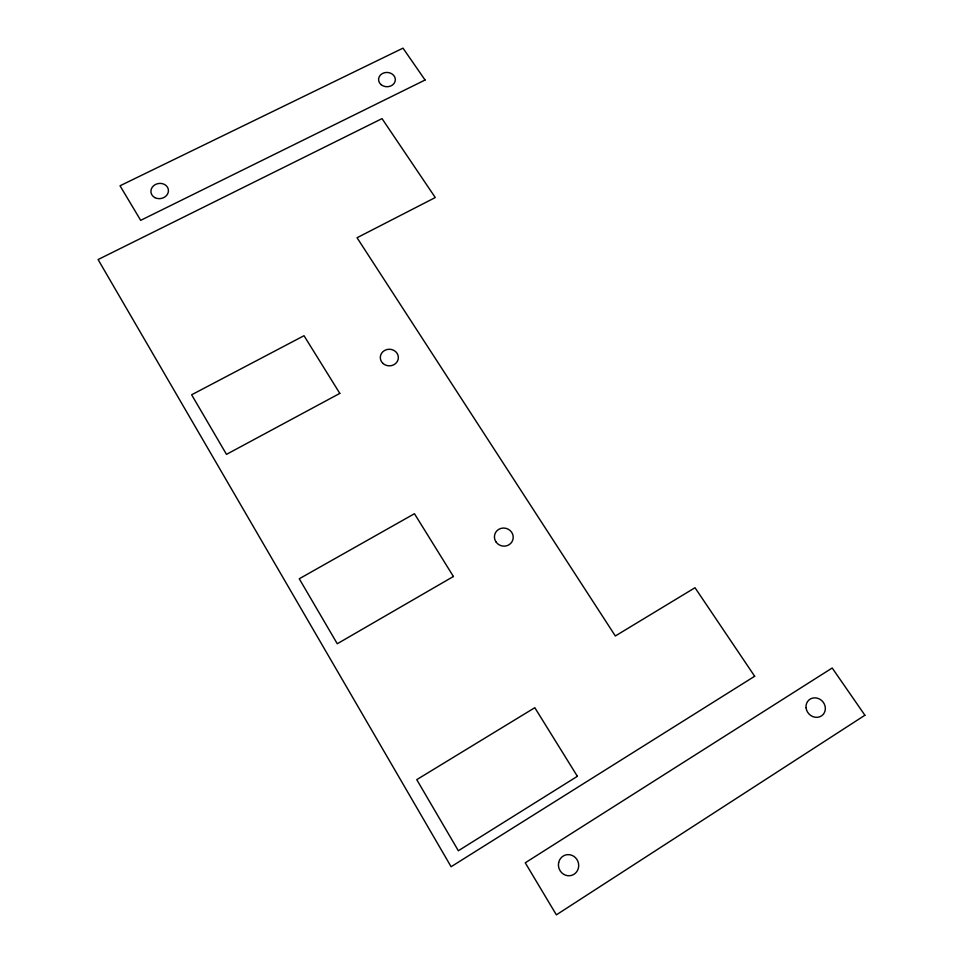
<?xml version="1.0" encoding="UTF-8"?>
<svg xmlns="http://www.w3.org/2000/svg" width="963" height="963" viewBox="0 0 963 963"><rect width="100%" height="100%" fill="white"/><g stroke="black" fill="none" stroke-linecap="round" stroke-linejoin="round"><path stroke-width="1.44" d="M864.906 715.244L556.373 914.85L525.256 862.8L832.188 667.997L864.906 715.244M754.667 676.255L451.105 866.724L98.094 259.553L382.022 118.618L435.264 197.547L357.044 237.741L615.333 635.977L695.009 587.731L754.667 676.255M577.367 776.298L458.352 850.75L416.75 779.645L534.814 707.697L577.367 776.298M453.404 576.5L337.267 643.753L299.264 578.775L414.451 513.712L453.404 576.5M339.807 393.398L226.486 454.367L191.637 394.782L304.019 335.714L339.807 393.398M425.068 80.013L140.682 220.346L120.026 185.787L403.003 48.15L425.068 80.013M381.071 84.636A8.39 7.15 1.9 0 0 395.083 81.458A8.39 7.15 1.9 0 0 384.719 72.67A8.39 7.15 1.9 0 0 381.071 84.636M154.947 197.656A8.811 7.62 -9.4 0 0 168.441 191.011A8.811 7.62 -9.4 0 0 155.633 184.402A8.811 7.62 -9.4 0 0 154.947 197.656M806.055 707.745A10.172 9.257 47.4 0 0 821.415 715.966A10.172 9.257 47.4 0 0 819.573 699.066A10.172 9.257 47.4 0 0 806.055 707.745M558.648 862.655A10.629 10.087 71.6 0 0 571.673 875.355A10.629 10.087 71.6 0 0 575.368 857.576A10.629 10.087 71.6 0 0 558.648 862.655M382.997 363.46A9.04 8.306 0.7 0 0 398.08 359.644A9.04 8.306 0.7 0 0 386.909 349.545A9.04 8.306 0.7 0 0 382.997 363.46M495.849 541.724A9.437 9.028 16.6 0 0 512.135 541.531A9.437 9.028 16.6 0 0 503.48 528.037A9.437 9.028 16.6 0 0 495.849 541.724"/></g></svg>
